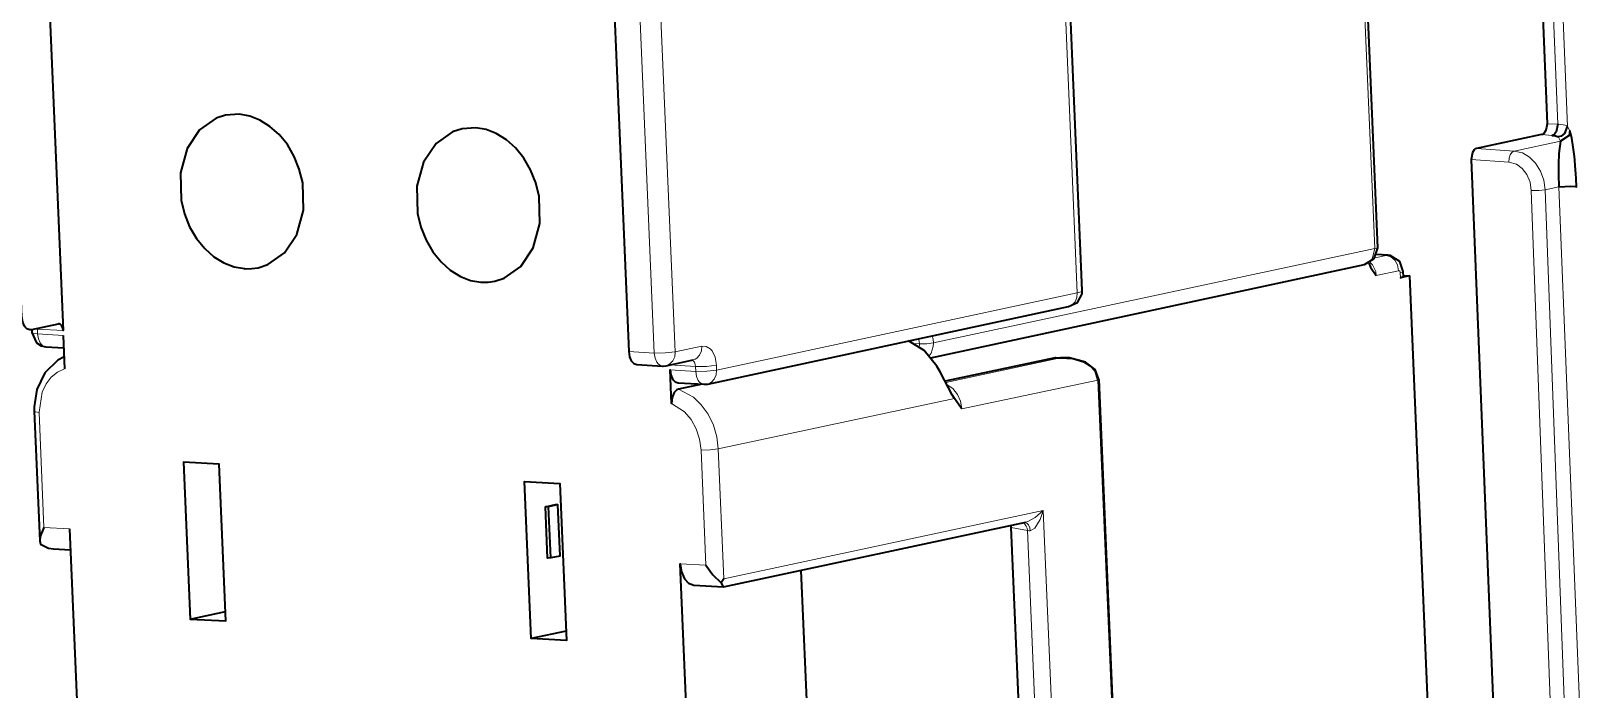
# Model space of a CAD drawing. Header units: millimetres. Extents: x 0 to 174, y 0 to 33.
# Drawn here: x 27.032 to 28.26, y 24.038 to 24.562 of the extents above; entities that cross this region are included whole.
import ezdxf

# ---------------------------------------------------------------- set-up
doc = ezdxf.new("R2010")
doc.units = ezdxf.units.MM
doc.layers.add('PDF2_형상', color=157, linetype='Continuous', true_color=0x405f80)

msp = doc.modelspace()

# ---------------------------------------------------------------- linework, layer by layer
at = {"layer": 'PDF2_형상', "color": 7, "lineweight": 35}
for points in [[(28.1212, 27.389), (28.239, 24.4879), (28.2387, 24.4849), (28.2378, 24.4821), (28.2364, 24.4801), (28.2354, 24.4794), (28.2346, 24.4792), (28.1829, 24.4681), (28.1819, 24.4678), (28.1811, 24.4671), (28.1797, 24.465), (28.1785, 24.4593), (28.2272, 23.2575), (28.2276, 23.2549), (28.2286, 23.2526), (28.2315, 23.2507), (28.2575, 23.249), (28.2633, 23.2494), (28.2979, 23.2568)], [(27.0333, 24.8979), (27.0578, 24.3235), (27.0575, 24.3254), (27.0568, 24.3269), (27.0563, 24.3276), (27.0557, 24.3281), (27.0551, 24.3285), (27.0546, 24.3286), (27.0543, 24.3286), (27.0539, 24.3285), (27.0326, 24.3239), (27.0319, 24.3239), (27.0314, 24.3239), (27.029, 24.3247), (27.0279, 24.3257), (27.0269, 24.3269), (27.0256, 24.3301), (27.025, 24.3342), (27.0107, 24.6694)], [(27.5664, 24.2807), (27.5476, 24.2767), (27.5464, 24.2763), (27.5442, 24.274), (27.5425, 24.27), (27.5421, 24.2654), (27.541, 24.2921), (27.5415, 24.2881), (27.5429, 24.2849), (27.5439, 24.2836), (27.545, 24.2826), (27.5474, 24.2818), (27.5678, 24.2806), (27.571, 24.2808), (27.8582, 24.3424), (27.8653, 24.3458), (27.8689, 24.3525), (27.869, 24.3551), (27.8536, 24.7197)], [(27.4938, 24.6421), (27.5081, 24.3067), (27.5086, 24.3026), (27.51, 24.2994), (27.511, 24.2982), (27.5121, 24.2972), (27.5144, 24.2964), (27.5349, 24.2951), (27.5354, 24.2951), (27.5379, 24.2954), (27.5593, 24.3)], [(27.7485, 24.3018), (28.0938, 24.3758), (28.1015, 24.3808), (28.1043, 24.3893), (28.0939, 24.634)], [(28.2475, 24.4874), (28.2464, 24.4815), (28.2449, 24.4796), (28.244, 24.4789), (28.2431, 24.4786), (28.2458, 24.4783), (28.2474, 24.4778), (28.2476, 24.4776), (28.2478, 24.4776), (28.2507, 24.4783), (28.2532, 24.4801), (28.2553, 24.4857)], [(28.1247, 24.3672), (28.1294, 24.3669), (28.1224, 24.3654), (28.124, 24.366), (28.1246, 24.3662), (28.1247, 24.3664), (28.1246, 24.3703), (28.1218, 24.3782), (28.114, 24.3831), (28.1124, 24.3833), (28.1033, 24.3839)], [(28.0971, 24.3769), (28.0985, 24.3739), (28.1031, 24.3672)], [(28.1294, 24.3669), (28.1471, 23.9515), (27.8458, 23.8871)], [(27.0328, 24.324), (27.0329, 24.3217), (27.0367, 24.3135), (27.0404, 24.3111), (27.044, 24.3104), (27.0583, 24.3096)], [(27.0579, 24.3194), (27.059, 24.2929)], [(27.7732, 24.261), (27.7729, 24.2614), (27.7672, 24.2694), (27.7656, 24.2722), (27.7562, 24.2899), (27.7532, 24.295), (27.7432, 24.3074), (27.7307, 24.3151)], [(27.7315, 24.3147), (27.7315, 24.315), (27.7314, 24.3153)], [(27.0586, 24.3024), (27.0536, 24.2997), (27.0432, 24.2897), (27.0368, 24.2765), (27.0347, 24.2626), (27.0347, 24.2592), (27.0392, 24.156), (27.0397, 24.1535), (27.0462, 24.1504)], [(27.8475, 24.3018), (27.7599, 24.2831)], [(27.8479, 24.3017), (27.8475, 24.3018), (27.8556, 24.3018)], [(27.8475, 24.3018), (27.8475, 24.3018)], [(27.8822, 24.2844), (27.8794, 24.2924), (27.8717, 24.2983), (27.859, 24.3017), (27.8557, 24.3018), (27.8518, 24.3017), (27.8614, 24.3012), (27.8704, 24.2985), (27.8753, 24.2954), (27.8792, 24.2912), (27.8815, 24.284)], [(27.8937, 23.9512), (27.8953, 23.9607), (27.8951, 23.9625), (27.8957, 23.9626), (27.896, 23.9628), (27.8824, 24.2844)], [(27.159, 24.0939), (27.1872, 24.0924), (27.1819, 24.2171), (27.1537, 24.2188), (27.159, 24.0939), (27.1869, 24.0999)], [(27.4583, 24.0844), (27.4304, 24.0785), (27.425, 24.2033), (27.4533, 24.2017), (27.4586, 24.0769), (27.4304, 24.0785)], [(27.4442, 24.1833), (27.4417, 24.1832), (27.4497, 24.185), (27.4514, 24.1849), (27.4531, 24.1439), (27.446, 24.1425), (27.4433, 24.1424), (27.4417, 24.1832)], [(27.446, 24.1425), (27.4442, 24.1833), (27.4514, 24.1849)], [(27.0425, 24.1667), (27.0396, 24.1596), (27.0392, 24.156)], [(27.0629, 24.1656), (27.0735, 23.9179)], [(27.5838, 24.1258), (27.5815, 24.1226), (27.5829, 24.1199), (27.5833, 24.1194), (27.5835, 24.1194), (27.824, 24.171)], [(27.6542, 23.9208), (27.6558, 23.9211), (27.6589, 23.9214), (27.6612, 23.9218), (27.8163, 23.9551), (27.8174, 23.9554), (27.8183, 23.9561), (27.8199, 23.9582), (27.821, 23.961), (27.8211, 23.964), (27.8125, 24.1668), (27.8124, 24.1685)], [(27.0462, 24.1503), (27.0501, 24.1497), (27.0636, 24.149)], [(27.6451, 24.1326), (27.6542, 23.9203), (27.5651, 23.9013), (27.564, 23.9008), (27.5629, 23.9), (27.5611, 23.8975), (27.5596, 23.8903), (27.549, 24.1379), (27.5501, 24.1314), (27.5525, 24.1258), (27.5556, 24.1224), (27.5599, 24.1208), (27.5835, 24.1194)], [(27.5694, 24.1368), (27.575, 24.129), (27.5815, 24.1226)]]:
    msp.add_lwpolyline(points, dxfattribs=at)
at = {"layer": 'PDF2_형상', "color": 7, "lineweight": 13}
for points in [[(28.1297, 27.3885), (28.2475, 24.4874), (28.239, 24.4879)], [(28.1467, 27.3697), (28.1375, 27.3869), (28.2553, 24.4857), (28.2571, 24.4821)], [(27.5593, 24.3), (27.5608, 24.3006), (27.5622, 24.3014), (27.5644, 24.3037), (27.566, 24.3072), (27.5663, 24.311), (27.5449, 24.3064), (27.5307, 24.6399), (27.85, 24.7083), (27.8651, 24.3533), (27.8681, 24.3543), (27.8689, 24.3547), (27.869, 24.3551)], [(27.5081, 24.3067), (27.5283, 24.3054), (27.5142, 24.6389)], [(28.0914, 24.6342), (28.1018, 24.3887), (27.7506, 24.3135), (27.7503, 24.3164), (27.7496, 24.3192)], [(28.2553, 24.4858), (28.2551, 24.486), (28.2549, 24.4863), (28.2535, 24.4867), (28.2483, 24.4874), (28.2475, 24.4874)], [(28.1829, 24.4681), (28.2129, 24.4661), (28.2496, 24.4739), (28.2478, 24.4776)], [(28.2431, 24.4786), (28.2346, 24.4792)], [(28.1785, 24.4593), (28.2085, 24.4572)], [(28.2265, 24.4347), (28.2697, 23.2761)], [(28.2949, 23.2797), (28.2483, 24.4376), (28.2375, 24.4353), (28.2807, 23.2767)], [(28.0938, 24.3758), (28.0956, 24.3764), (28.0971, 24.3774), (28.0997, 24.3803), (28.1018, 24.3887), (28.1043, 24.3893)], [(28.1019, 24.3812), (28.111, 24.3832), (28.1032, 24.3836)], [(28.1124, 24.3833), (28.1117, 24.3833), (28.111, 24.3832), (28.1146, 24.3821), (28.1178, 24.3794), (28.12, 24.3756), (28.1208, 24.371), (28.1214, 24.371), (28.1215, 24.3708), (28.1217, 24.3706), (28.1221, 24.37), (28.1221, 24.3693), (28.1239, 24.3699), (28.1244, 24.3701), (28.1246, 24.3703)], [(28.1208, 24.371), (28.1031, 24.3672), (28.1026, 24.3703), (28.1015, 24.3731), (28.1, 24.3756), (28.0981, 24.3775)], [(28.1221, 24.3693), (28.1224, 24.3654)], [(27.8582, 24.3424), (27.8597, 24.3429), (27.8611, 24.3438), (27.8633, 24.3461), (27.8647, 24.3496), (27.8651, 24.3533), (27.5779, 24.2918), (27.5775, 24.2881), (27.5761, 24.2846), (27.5739, 24.2822), (27.5725, 24.2814), (27.571, 24.2808)], [(27.0329, 24.3217), (27.0329, 24.3215), (27.0331, 24.3215), (27.0333, 24.3213), (27.0343, 24.321), (27.0375, 24.3207), (27.0382, 24.3167), (27.0396, 24.3135), (27.0406, 24.3122), (27.0415, 24.3113), (27.044, 24.3104)], [(27.0361, 24.3247), (27.0367, 24.3246), (27.0374, 24.3246), (27.0375, 24.3207), (27.0579, 24.3194)], [(27.0374, 24.3246), (27.0578, 24.3235)], [(27.5585, 24.2999), (27.5594, 24.2992), (27.5603, 24.2981), (27.561, 24.2965), (27.5611, 24.2947), (27.5699, 24.2949), (27.5778, 24.2958), (27.5767, 24.3022), (27.5743, 24.3072), (27.5728, 24.3089), (27.5697, 24.3108), (27.5663, 24.311)], [(27.7393, 24.3106), (27.7394, 24.3117), (27.7396, 24.3128), (27.7353, 24.3131)], [(27.7472, 24.3033), (27.7488, 24.3054), (27.7504, 24.3106), (27.7506, 24.3135), (27.7454, 24.3128), (27.7396, 24.3128), (27.7393, 24.3149), (27.7386, 24.3168)], [(27.5379, 24.2954), (27.5394, 24.296), (27.5408, 24.2968), (27.5432, 24.2992), (27.5446, 24.3026), (27.5449, 24.3064), (27.5371, 24.3056), (27.5283, 24.3054), (27.529, 24.3015), (27.5304, 24.2982), (27.5314, 24.2969), (27.5325, 24.2961), (27.5349, 24.2951)], [(27.7603, 24.2821), (27.8518, 24.3017), (27.8479, 24.3017), (27.76, 24.2828)], [(27.059, 24.2929), (27.0533, 24.2904), (27.0483, 24.2864), (27.0442, 24.281), (27.041, 24.2743), (27.0386, 24.2585), (27.0386, 24.2583)], [(27.5408, 24.296), (27.5611, 24.2947), (27.5614, 24.2908), (27.541, 24.2921)], [(27.5778, 24.2958), (27.5779, 24.2918), (27.5701, 24.291), (27.5614, 24.2908), (27.5619, 24.2869), (27.5633, 24.2836), (27.5643, 24.2824), (27.5654, 24.2815), (27.5678, 24.2806)], [(27.8183, 23.8513), (27.8194, 23.8535), (27.8199, 23.8561), (27.8196, 23.8592), (27.8183, 23.8624), (27.8951, 23.9625), (27.8815, 24.284), (27.8821, 24.2843), (27.8822, 24.2843), (27.8824, 24.2844)], [(27.7672, 24.2694), (27.5793, 24.2292), (27.5782, 24.2389), (27.5754, 24.2482), (27.5713, 24.2568), (27.5658, 24.2643), (27.5596, 24.2703), (27.5476, 24.2767)], [(27.8815, 24.284), (27.7732, 24.261), (27.7722, 24.2671), (27.7697, 24.2726), (27.766, 24.2772), (27.7614, 24.2801)], [(27.8122, 23.8581), (27.5971, 23.8119), (27.5938, 23.8918), (27.8479, 23.9463), (27.8379, 24.1803), (27.5838, 24.1258), (27.5793, 24.2292), (27.5729, 24.2285), (27.5656, 24.2283), (27.5644, 24.2369), (27.5617, 24.2451), (27.5576, 24.2525), (27.5525, 24.2586), (27.5421, 24.2654)], [(27.0629, 24.1656), (27.0425, 24.1667), (27.0386, 24.2583), (27.0358, 24.2586), (27.035, 24.2589), (27.0349, 24.259), (27.0347, 24.2592)], [(27.5656, 24.2283), (27.5694, 24.1368), (27.549, 24.1379)], [(27.824, 24.171), (27.8262, 24.1717), (27.8315, 24.1747), (27.8379, 24.1803), (27.8356, 24.1732), (27.8314, 24.1662), (27.8275, 24.164)], [(27.8125, 24.1668), (27.8254, 24.1643), (27.8251, 24.1662), (27.8244, 24.1679), (27.8233, 24.1694), (27.8219, 24.1706)], [(27.8275, 23.9529), (27.8293, 23.9526), (27.8318, 23.9525), (27.8326, 23.9528), (27.8336, 23.9535), (27.835, 23.9554), (27.836, 23.9582), (27.8362, 23.9612), (27.835, 23.9614), (27.834, 23.9615), (27.8254, 24.1643), (27.8264, 24.1642), (27.8275, 24.164), (27.8272, 24.1665), (27.8262, 24.1688), (27.825, 24.1701), (27.8235, 24.1708)]]:
    msp.add_lwpolyline(points, dxfattribs=at)
at = {"layer": 'PDF2_형상', "color": 7, "lineweight": 35}
for points in [[(27.2131, 24.3733), (27.2206, 24.3758), (27.2339, 24.3851), (27.2438, 24.3999), (27.249, 24.4192), (27.2485, 24.4408), (27.2458, 24.4517), (27.2417, 24.4619), (27.2363, 24.4713), (27.2297, 24.4794), (27.2224, 24.4858), (27.2144, 24.4908), (27.2064, 24.4939), (27.1981, 24.4954), (27.1871, 24.4946), (27.1796, 24.4922), (27.1664, 24.4829), (27.1564, 24.4681), (27.1511, 24.4488), (27.1518, 24.4271), (27.1544, 24.4162), (27.1585, 24.406), (27.1639, 24.3967), (27.1706, 24.3886), (27.1778, 24.3821), (27.1858, 24.3772), (27.1939, 24.374), (27.2021, 24.3726), (27.2028, 24.3725), (27.2079, 24.3726)], [(27.4013, 24.3626), (27.4088, 24.365), (27.4221, 24.3743), (27.4319, 24.3892), (27.4372, 24.4085), (27.4367, 24.4301), (27.434, 24.441), (27.4299, 24.4512), (27.4244, 24.4606), (27.4179, 24.4688), (27.4106, 24.4751), (27.4026, 24.4801), (27.3946, 24.4832), (27.3863, 24.4847), (27.3753, 24.4839), (27.3678, 24.4815), (27.3546, 24.4722), (27.3446, 24.4574), (27.3393, 24.4381), (27.34, 24.4164), (27.3426, 24.4056), (27.3467, 24.3953), (27.3521, 24.386), (27.3587, 24.3779), (27.366, 24.3714), (27.374, 24.3664), (27.3821, 24.3633), (27.3903, 24.3619), (27.391, 24.3618), (27.3961, 24.3619)], [(28.2483, 24.4376), (28.2579, 24.4383), (28.2618, 24.4379), (28.2624, 24.4378), (28.2625, 24.4376), (28.2622, 24.4444), (28.2619, 24.4481), (28.2614, 24.4547), (28.2611, 24.4588), (28.2608, 24.4617), (28.2599, 24.4693), (28.2588, 24.4763), (28.2585, 24.4778), (28.2571, 24.4821), (28.2565, 24.4786), (28.2496, 24.4739), (28.2483, 24.4642), (28.2483, 24.4632), (28.2482, 24.4569), (28.2482, 24.4472)]]:
    msp.add_lwpolyline(points, close=True, dxfattribs=at)
at = {"layer": 'PDF2_형상', "color": 7, "lineweight": 13}
msp.add_lwpolyline([(28.2375, 24.4353), (28.2365, 24.4429), (28.2339, 24.4501), (28.2299, 24.4565), (28.225, 24.4614), (28.2194, 24.4646), (28.2129, 24.4661), (28.2121, 24.4657), (28.2111, 24.4651), (28.2097, 24.4631), (28.2088, 24.4604), (28.2085, 24.4572), (28.2146, 24.4556), (28.2192, 24.4522), (28.2229, 24.4474), (28.2256, 24.4413), (28.2265, 24.4347), (28.2324, 24.4347)], close=True, dxfattribs=at)

doc.saveas('drawing.dxf')
